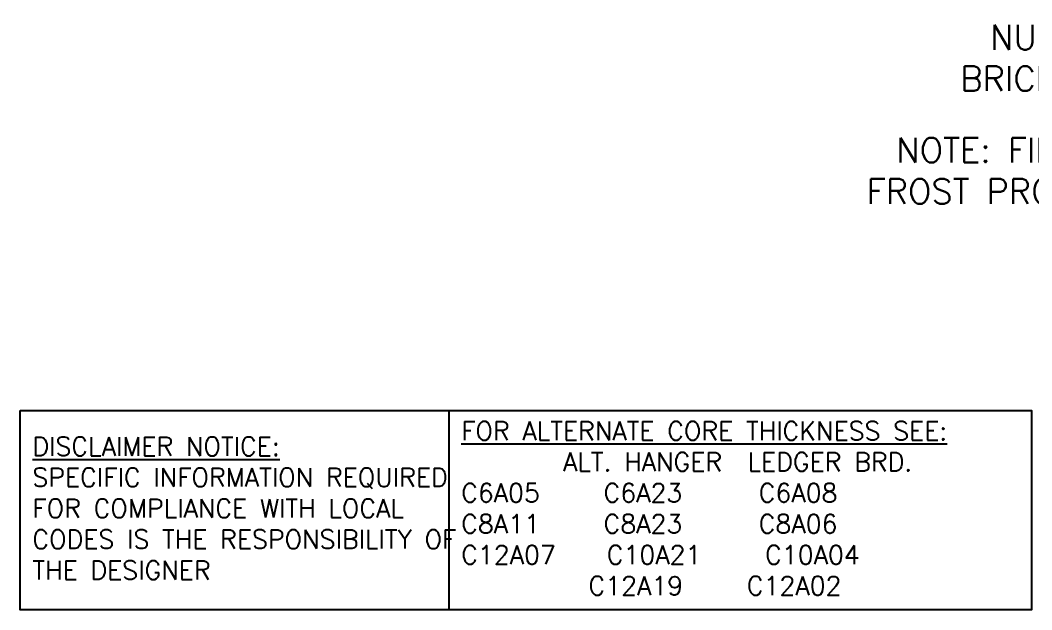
# Model space of a CAD drawing. Header units: inches. Extents: x 141.3 to 203.7, y -55.9 to 20.9.
# Drawn here: x 147.99 to 178.64, y -55.87 to -38.02 of the extents above; entities that cross this region are included whole.
import ezdxf

# ---------------------------------------------------------------- set-up
doc = ezdxf.new("R2010")
doc.units = ezdxf.units.IN
doc.header["$LTSCALE"] = 0.5
doc.header["$MEASUREMENT"] = 0
doc.layers.add('TEXT', color=4, linetype='Continuous')
doc.styles.add('ROMANS', font='romans.shx', dxfattribs={"height": 1.125})
doc.styles.get("Standard").update_dxf_attribs({"font": 'romans.shx', "height": 1.125})

msp = doc.modelspace()

# ---------------------------------------------------------------- linework, layer by layer
at = {"layer": 'TEXT'}
msp.add_lwpolyline([(147.995, -49.831), (160.978, -49.831), (160.978, -55.869), (147.995, -55.869)], close=True, dxfattribs=at)
msp.add_lwpolyline([(160.978, -49.831), (178.639, -49.831), (178.639, -55.869), (160.978, -55.869)], dxfattribs=at)

# ---------------------------------------------------------------- texts
at = {"layer": 'TEXT', "char_height": 0.75, "attachment_point": 6, "style": 'ROMANS'}
for s, insert, width in [('NUDURA 10" (254mm) BRICK LEDGE FORM UNIT', (189.016, -39.159), 14.1509), ('\\A1;NOTE: FINISHED GRADE LEVEL SPECIFIED FOR FROST PRONE AREAS. FOR ALTERNATIVE GRADE LEVEL SEE DETAIL C6A33', (197.46, -43.199), 27.2137)]:
    msp.add_mtext(s, dxfattribs=dict(at, insert=insert, width=width))
at = {"layer": 'TEXT', "char_height": 0.5625, "attachment_point": 4}
for s, insert, width in [('{\\LFOR ALTERNATE CORE THICKNESS SEE:\\P}        ALT. HANGER  LEDGER BRD.\\PC6A05     C6A23      C6A08     \\PC8A11     C8A23      C8A06\\PC12A07    C10A21     C10A04\\P          C12A19     C12A02', (161.354, -52.797), 23.33295), ('{\\LDISCLAIMER NOTICE:}\\PSPECIFIC INFORMATION REQUIRED FOR COMPLIANCE WITH LOCAL CODES IS THE RESPONSIBILITY OF THE DESIGNER', (148.362, -52.797), 14.00235)]:
    msp.add_mtext(s, dxfattribs=dict(at, insert=insert, width=width))

doc.saveas('drawing.dxf')
